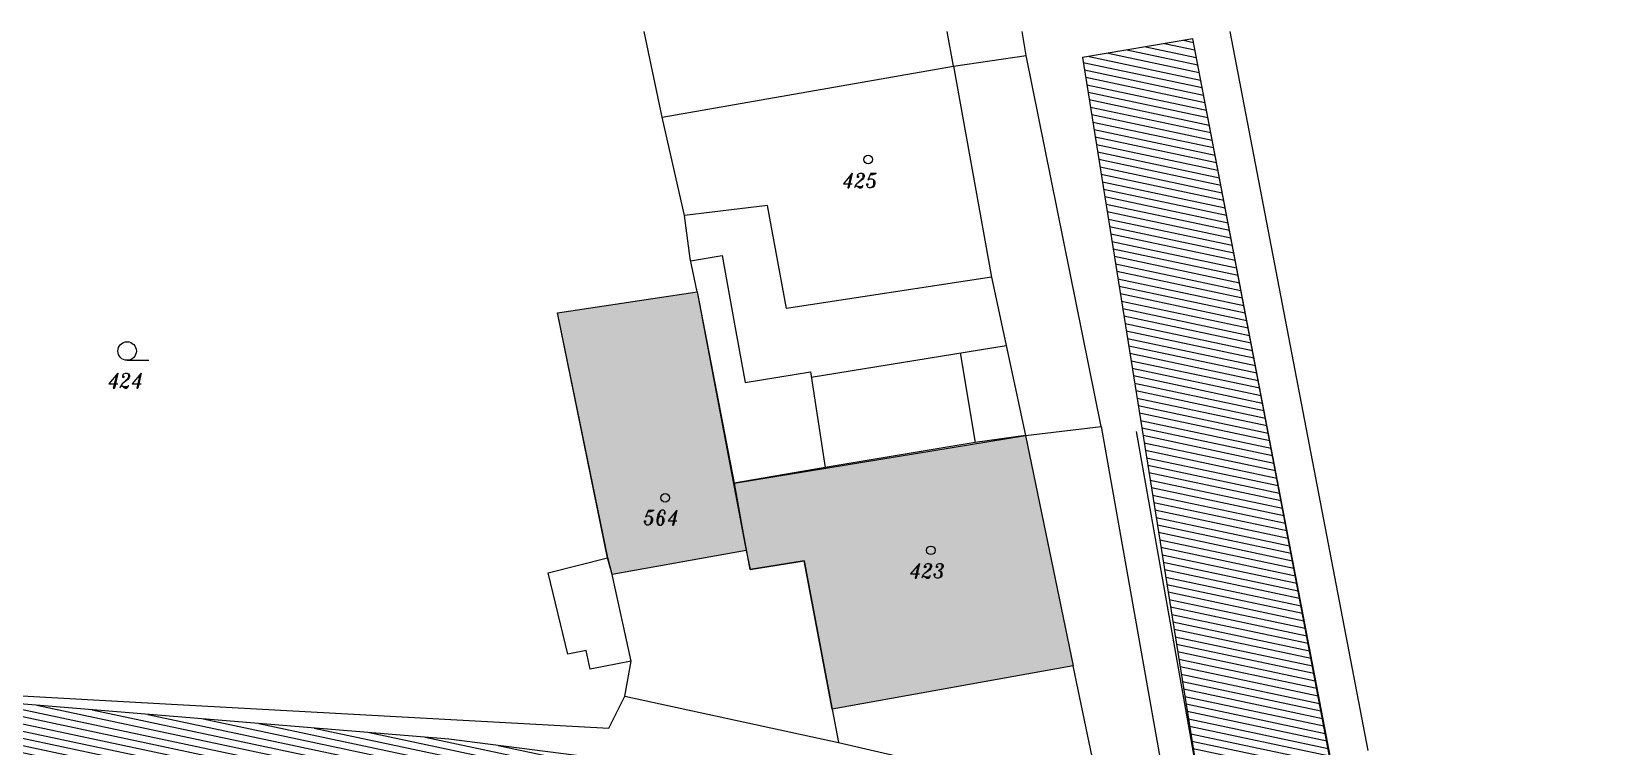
# Model space of a CAD drawing. Header units: metres. Extents: x -45 to 1930, y -347 to 488.
# Drawn here: x 256.2 to 320.1, y 0.8 to 29.8 of the extents above; entities that cross this region are included whole.
import ezdxf

# ---------------------------------------------------------------- set-up
doc = ezdxf.new("R2010")
doc.units = ezdxf.units.M
for name, color, linetype in [('01_PARCELNI CISLA', 7, 'Continuous'), ('01_PODKLAD_HRANICE_1', 70, 'Continuous'), ('01_SLABE', 7, 'Continuous'), ('SRAFY-TERÉN', 252, 'Continuous')]:
    doc.layers.add(name, color=color, linetype=linetype)
doc.layers.add('FLOATINGWINDOWS', color=2, linetype='Continuous', plot=False)
for name, color, linetype, lineweight in [('OBVODY BUDOV', 7, 'Continuous', 0), ('ZNAÈKY BUDOV', 7, 'Continuous', 0), ('ZNAÈKY KULTUR', 7, 'Continuous', 0)]:
    doc.layers.add(name, color=color, linetype=linetype, lineweight=lineweight)
doc.styles.add('ITALICT', font='ITALICT')

# ---------------------------------------------------------------- blocks, each defined once
blk = doc.blocks.new('4$02')
at = {"layer": 'ZNAÈKY BUDOV', "color": 7, "linetype": 'Continuous', "lineweight": 0}
blk.add_circle((-0.007, 0.001), 0.175, dxfattribs=at)
blk = doc.blocks.new('3$04')
at = {"layer": 'ZNAÈKY KULTUR', "color": 7, "linetype": 'Continuous', "lineweight": 0}
blk.add_line((0.01, 0), (1.76, 0), dxfattribs=at)
blk.add_circle((0.01, 0.75), 0.75, dxfattribs=at)

msp = doc.modelspace()

# ---------------------------------------------------------------- hatches: boundary and pattern name
at = {"layer": 'SRAFY-TERÉN', "linetype": 'Continuous', "lineweight": 0}
h = msp.add_hatch(dxfattribs=at)
h.set_pattern_fill('LINE', color=256, scale=0.09, style=0)
h.set_pattern_definition([(168.0391, (304.22432, -12.3569), (-0.05922, -0.2795462), [])])
h.paths.add_polyline_path([(303.312269, 29.458778), (298.843096, 28.696491), (303.61202, -1.069012), (301.334502, -3.57337), (288.45398, -0.893528), (273.133702, 1.072327), (242.917715, 3.550093), (240.14514, -0.738886), (249.59818, -0.90231), (275.466456, -5.035217), (288.409771, -7.72788), (300.143825, -10.169195), (304.504177, -11.076626), (305.329654, -11.324228), (306.018546, -11.66078), (306.720515, -12.159143), (307.312913, -12.754182), (307.801345, -13.446701), (308.160694, -14.197933), (313.494051, -27.997757), (322.92156, -46.932394), (336.426956, -72.788458), (341.517465, -69.656974), (327.363241, -44.410246), (318.165647, -25.937381), (309.702333, -4.038936), (306.107983, 14.889136)])
h = msp.add_hatch(color=256, dxfattribs=at)
h.paths.add_polyline_path([(284.716672, 11.441567), (296.523229, 13.380092), (298.45758, 4.036629), (288.684757, 2.289845), (287.549137, 8.300633), (285.3615, 7.947143)])
h.paths.add_polyline_path([(277.547383, 18.342714), (283.212006, 19.205309), (285.203475, 8.720844), (279.760126, 7.747581), (279.590341, 8.422544)])
h.paths.add_polyline_path([(257.81741, -12.983777), (259.078657, -17.776949), (260.325291, -17.448917), (261.845896, -23.227742), (271.0198, -20.813775), (273.64793, -30.801569), (280.182977, -29.081975), (277.796517, -20.012608), (277.144423, -20.184197), (275.878022, -15.371439), (276.530756, -15.202281), (274.772995, -8.522184)])
h.paths.add_polyline_path([(260.971253, -39.857974), (269.30541, -37.65531), (270.632597, -42.44894), (276.296608, -41.011025), (275.96707, -39.573109), (284.058668, -37.565946), (285.749847, -43.413046), (281.717141, -44.469503), (282.273313, -46.304398), (275.598484, -48.111529), (276.432742, -50.72486), (273.37349, -51.531061), (274.708486, -56.034911), (266.238349, -58.220511)])
h.paths.add_polyline_path([(306.539377, -52.495263), (316.157232, -48.53174), (321.185902, -59.865496), (315.854645, -61.900808), (314.916871, -59.865496), (312.934578, -60.61572), (311.702037, -57.830184), (309.23724, -58.740787)])

# ---------------------------------------------------------------- linework, layer by layer
at = {"layer": '01_PODKLAD_HRANICE_1'}
for p, q in [((281.79095, 26.27641), (281.056227, 29.750887)), ((293.61527, 28.346523), (293.348056, 29.750887)), ((310.425996, 0.611602), (304.834569, 29.750887)), ((281.79095, 26.27641), (293.61527, 28.346523)), ((293.61527, 28.346523), (295.151787, 19.798945)), ((282.692739, 22.291198), (281.79095, 26.27641)), ((282.92657, 20.554921), (282.692739, 22.291198)), ((283.212006, 19.205309), (282.92657, 20.554921)), ((277.547383, 18.342714), (283.212006, 19.205309)), ((283.212006, 19.205309), (283.52179, 17.59069)), ((295.151787, 19.798945), (296.523229, 13.380092)), ((279.579972, 8.419936), (277.547383, 18.342714)), ((283.52179, 17.59069), (284.716672, 11.441567)), ((294.483676, 13.087708), (288.404527, 12.086007)), ((296.523229, 13.380092), (294.483676, 13.087708)), ((296.523229, 13.380092), (298.45758, 4.036629)), ((288.404527, 12.086007), (284.716672, 11.441567)), ((284.716672, 11.441567), (285.203475, 8.720844)), ((277.17114, 7.814001), (279.579972, 8.419936)), ((285.203475, 8.720844), (279.760126, 7.747581)), ((277.963746, 4.516512), (277.17114, 7.814001)), ((280.53451, 4.230684), (279.760126, 7.747581)), ((278.708728, 4.667669), (277.963746, 4.516512)), ((278.875029, 3.898872), (278.708728, 4.667669)), ((280.53451, 4.230684), (278.875029, 3.898872)), ((280.271124, 2.807421), (280.53451, 4.230684)), ((299.622601, -1.527149), (298.45758, 4.036629)), ((242.917715, 3.550093), (261.890652, 2.4839)), ((279.623993, 1.513528), (280.271124, 2.807421)), ((280.271124, 2.807421), (288.943701, 0.931267)), ((261.890652, 2.4839), (279.623993, 1.513528)), ((288.943701, 0.931267), (299.622601, -1.527149))]:
    msp.add_line(p, q, dxfattribs=at)
at = {"layer": '01_SLABE'}
for p, q in [((308.903696, 0.319493), (303.312269, 29.458778)), ((301.017468, 13.54011), (303.61202, -1.069012))]:
    msp.add_line(p, q, dxfattribs=at)
at = {"layer": 'FLOATINGWINDOWS', "linetype": 'Continuous', "lineweight": 0, "flags": 128}
msp.add_lwpolyline([(327.363241, -44.410246), (318.165647, -25.937381), (309.702333, -4.038936), (306.107983, 14.889136), (303.312269, 29.458778), (298.843096, 28.696491), (303.61202, -1.069012), (301.334502, -3.57337), (288.45398, -0.893528), (273.133702, 1.072327), (242.917715, 3.550093)], dxfattribs=at)
at = {"layer": 'OBVODY BUDOV', "color": 2, "linetype": 'Continuous', "lineweight": 0}
for p, q in [((296.554621, 28.78052), (296.387708, 29.750887)), ((296.554621, 28.78052), (296.389545, 29.750887)), ((293.61527, 28.346523), (296.554621, 28.78052)), ((299.596262, 13.747283), (296.554621, 28.78052)), ((286.066369, 22.703793), (282.692739, 22.291198)), ((286.834627, 18.530117), (286.066369, 22.703793)), ((282.947292, 20.456944), (284.229409, 20.667035)), ((284.229409, 20.667035), (284.730301, 17.895703)), ((295.151787, 19.798945), (286.834627, 18.530117)), ((284.730301, 17.895703), (285.16458, 15.525108)), ((287.836841, 15.743331), (295.743405, 17.029956)), ((293.882484, 16.727131), (294.483676, 13.087708)), ((285.16458, 15.525108), (287.803334, 15.959202)), ((287.803334, 15.959202), (288.404527, 12.086007)), ((296.523229, 13.380092), (299.596262, 13.747283)), ((299.596262, 13.747283), (302.060141, -0.126058)), ((279.760126, 7.747581), (279.579972, 8.419936)), ((285.203475, 8.720844), (285.358444, 7.946649)), ((285.358444, 7.946649), (287.549137, 8.300633)), ((287.549137, 8.300633), (288.684757, 2.289845)), ((298.45758, 4.036629), (288.684757, 2.289845)), ((288.684757, 2.289845), (288.943701, 0.931267))]:
    msp.add_line(p, q, dxfattribs=at)
at = {"layer": 'SRAFY-TERÉN', "linetype": 'Continuous', "lineweight": 0, "flags": 128}
for points in [[(277.547383, 18.342714), (283.212006, 19.205309), (285.203475, 8.720844), (279.760126, 7.747581), (279.590341, 8.422544)], [(284.716672, 11.441567), (296.523229, 13.380092), (298.45758, 4.036629), (288.684757, 2.289845), (287.549137, 8.300633), (285.3615, 7.947143)]]:
    msp.add_lwpolyline(points, close=True, dxfattribs=at)

# ---------------------------------------------------------------- block references
at = {"layer": 'ZNAÈKY BUDOV', "color": 7, "linetype": 'Continuous', "lineweight": 0, "xscale": 1.000046730041504, "yscale": 1.000046730041504}
for p in [(290.154694, 24.558781), (281.920221, 10.846977), (292.698475, 8.720799)]:
    msp.add_blockref('4$02', p, dxfattribs=at)
at = {"layer": 'ZNAÈKY KULTUR', "color": 7, "linetype": 'Continuous', "lineweight": 0, "xscale": 0.500023365020752, "yscale": 0.500023365020752, "zscale": 0.5}
msp.add_blockref('3$04', (260.084903, 16.423896), dxfattribs=at)

# ---------------------------------------------------------------- texts
at = {"layer": '01_PARCELNI CISLA', "linetype": 'Continuous', "lineweight": 0, "style": 'ITALICT', "width": 0.882354}
for s, p in [('425', (289.095966, 23.409729)), ('424', (259.300019, 15.301529)), ('564', (281.030347, 9.747703)), ('423', (291.826123, 7.594256))]:
    msp.add_text(s, height=0.600028, dxfattribs=at).set_placement(p)

doc.saveas('drawing.dxf')
